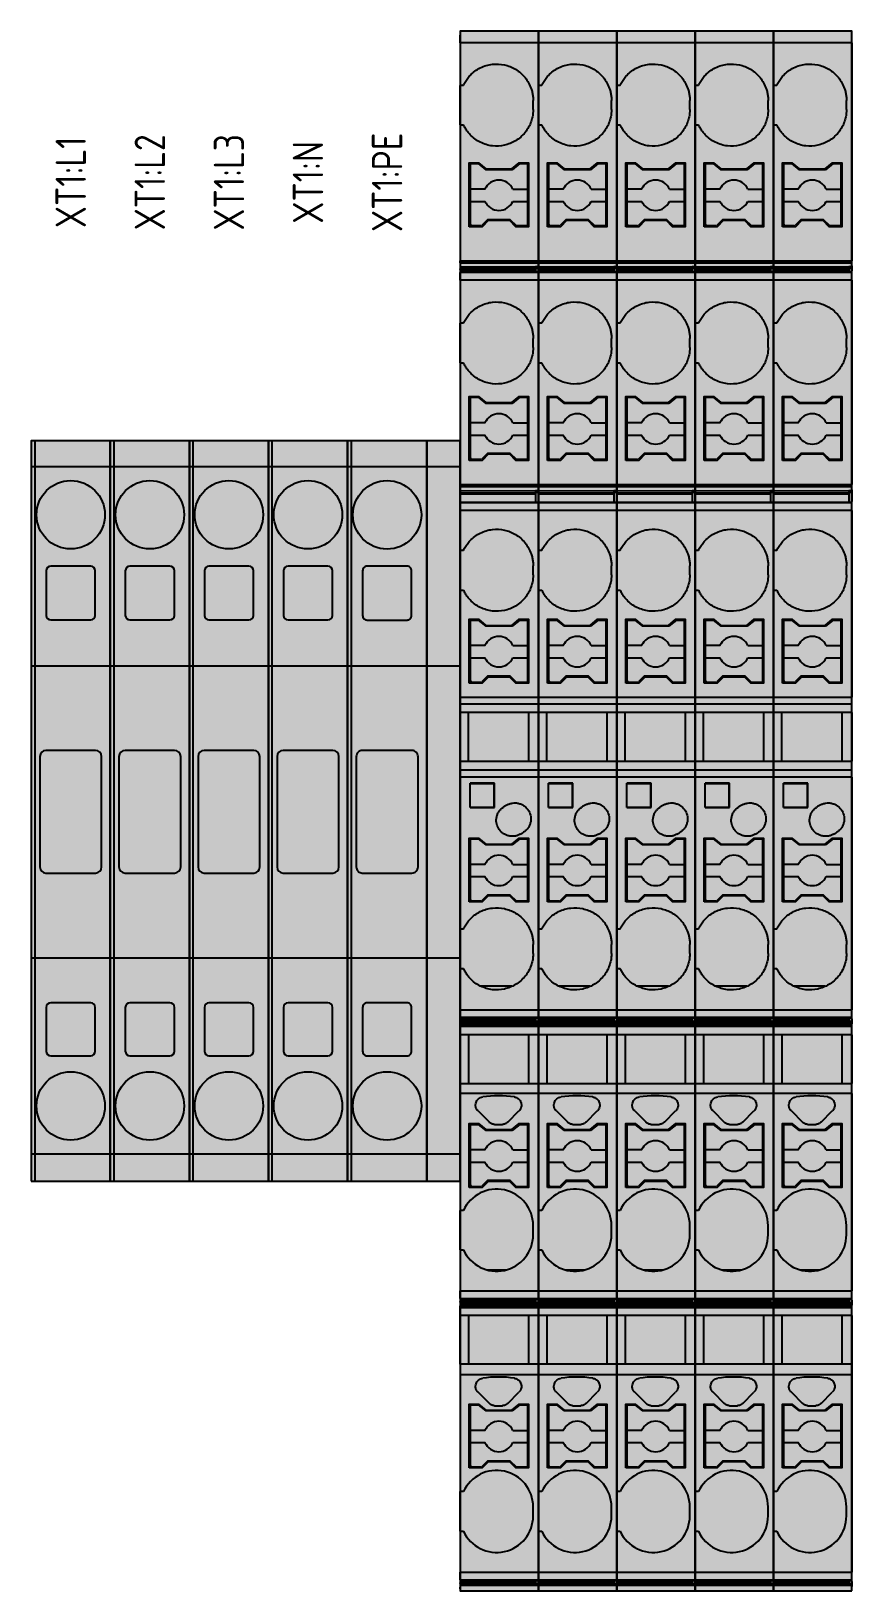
# Model space of a CAD drawing. Header units: millimetres. Extents: x 0 to 617, y -25 to 454.
# Drawn here: x 0 to 54, y 0.2 to 102.8 of the extents above; entities that cross this region are included whole.
import ezdxf
from ezdxf.enums import TextEntityAlignment as Align

# ---------------------------------------------------------------- set-up
doc = ezdxf.new("R2010")
doc.units = ezdxf.units.MM
doc.layers.add('CP_DEVICES', color=7, linetype='Continuous')
doc.layers.add('CP_TEXT', color=7, linetype='Continuous')
doc.styles.add('CP_GOST', font='GOST2304A_0.ttf')

# ---------------------------------------------------------------- blocks, each defined once
blk = doc.blocks.new('VPR-2.5-GY')
at = {"true_color": 0x82817d}
blk.add_hatch(color=8, dxfattribs=at).paths.add_polyline_path([(0, -24.35), (5.2, -24.35), (5.2, 24.35), (0, 24.35)])
at = {"true_color": 0x72706d}
for points in [[(0, 22.65), (5.2, 22.65), (5.2, 24.35), (0, 24.35)], [(0, -24.35), (5.2, -24.35), (5.2, -22.55), (0, -22.55)]]:
    blk.add_hatch(color=8, dxfattribs=at).paths.add_polyline_path(points)
at = {"true_color": 0x989692}
for points in [[(0, 9.55), (5.2, 9.55), (5.2, 22.65), (0, 22.65)], [(0, -22.55), (5.2, -22.55), (5.2, -9.65), (0, -9.65)]]:
    blk.add_hatch(color=252, dxfattribs=at).paths.add_polyline_path(points)
at = {"true_color": 0x706f6c}
h = blk.add_hatch(color=8, dxfattribs=at)
edge = h.paths.add_edge_path()
edge.add_arc((2.6, 19.483), 2.25, 0, 360)
at = {"true_color": 0x4f4e4b}
h = blk.add_hatch(color=251, dxfattribs=at)
edge = h.paths.add_edge_path()
edge.add_arc((2.6, 19.168), 1.665, 0, 360)
at = {"true_color": 0x2d2d2b}
h = blk.add_hatch(color=250, dxfattribs=at)
edge = h.paths.add_edge_path()
edge.add_arc((2.6, 18.898), 0.945, 0, 360)
at = {"true_color": 0xe46f30}
for points in [[(1.288, 12.563), (3.912, 12.563, 0.414213562), (4.212, 12.863), (4.212, 15.8, 0.414213562), (3.912, 16.1), (1.288, 16.1, 0.414213562), (0.988, 15.8), (0.988, 12.863, 0.414213562)], [(1.288, -16.1), (3.912, -16.1, 0.414213562), (4.212, -15.8), (4.212, -12.917, 0.414213562), (3.912, -12.617), (1.288, -12.617, 0.414213562), (0.988, -12.917), (0.988, -15.8, 0.414213562)]]:
    blk.add_hatch(color=32, dxfattribs=at).paths.add_polyline_path(points)
at = {"true_color": 0x723718}
for points in [[(0.988, 13.65947), (4.212, 14.57909), (4.212, 15.00353), (0.988, 14.08391)], [(0.988, -15.02027), (4.212, -14.11469), (4.212, -13.69673), (0.988, -14.60231)]]:
    blk.add_hatch(color=36, dxfattribs=at).paths.add_polyline_path(points)
at = {"true_color": 0x3f3f3d}
for points in [[(2.349, 10.441), (2.851, 10.441, 0.414213562), (3.4, 10.99), (3.4, 10.992, 0.414213562), (2.851, 11.541), (2.349, 11.541, 0.414213562), (1.8, 10.992), (1.8, 10.99, 0.414213562)], [(2.349, -11.619), (2.851, -11.619, 0.414213562), (3.4, -11.07), (3.4, -11.068, 0.414213562), (2.851, -10.519), (2.349, -10.519, 0.414213562), (1.8, -11.068), (1.8, -11.07, 0.414213562)]]:
    blk.add_hatch(color=250, dxfattribs=at).paths.add_polyline_path(points)
at = {"true_color": 0x343437}
for points in [[(1.3, 6.35), (3.9, 6.35), (3.9, 8.55), (1.3, 8.55)], [(1.3, -8.65), (3.9, -8.65), (3.9, -6.45), (1.3, -6.45)]]:
    blk.add_hatch(color=250, dxfattribs=at).paths.add_polyline_path(points)
at = {"true_color": 0xa4a29d}
blk.add_hatch(color=253, dxfattribs=at).paths.add_polyline_path([(0.972, -4.082), (4.228, -4.082, 0.414213562), (4.628, -3.682), (4.628, 3.582, 0.414213562), (4.228, 3.982), (0.972, 3.982, 0.414213562), (0.572, 3.582), (0.572, -3.682, 0.414213562)])
at = {"true_color": 0x706f6c}
h = blk.add_hatch(color=8, dxfattribs=at)
edge = h.paths.add_edge_path()
edge.add_arc((2.6, -19.397), 2.25, 0, 360)
at = {"true_color": 0x4f4e4b}
h = blk.add_hatch(color=251, dxfattribs=at)
edge = h.paths.add_edge_path()
edge.add_arc((2.6, -19.082), 1.665, 0, 360)
at = {"true_color": 0x2d2d2b}
h = blk.add_hatch(color=250, dxfattribs=at)
edge = h.paths.add_edge_path()
edge.add_arc((2.6, -18.812), 0.945, 0, 360)
at = {"color": 253, "true_color": 0xaaa8a3}
blk.add_line((0.25, -24.35), (0.25, 24.35), dxfattribs=at)
at = {"color": 251, "true_color": 0x5b5a57}
for p, q in [((0, 22.65), (5.2, 22.65)), ((0, 9.55), (5.2, 9.55)), ((0, -9.65), (5.2, -9.65)), ((0, -22.55), (5.2, -22.55))]:
    blk.add_line(p, q, dxfattribs=at)
blk.add_lwpolyline([(0, -24.35), (5.2, -24.35), (5.2, 24.35), (0, 24.35)], close=True)
at = {"color": 34, "true_color": 0x8d441d}
for points in [[(1.288, 12.563), (3.912, 12.563, 0.414213562), (4.212, 12.863), (4.212, 15.8, 0.414213562), (3.912, 16.1), (1.288, 16.1, 0.414213562), (0.988, 15.8), (0.988, 12.863, 0.414213562)], [(1.288, -16.1), (3.912, -16.1, 0.414213562), (4.212, -15.8), (4.212, -12.917, 0.414213562), (3.912, -12.617), (1.288, -12.617, 0.414213562), (0.988, -12.917), (0.988, -15.8, 0.414213562)]]:
    blk.add_lwpolyline(points, format="xyb", close=True, dxfattribs=at)
at = {"color": 251, "true_color": 0x5b5a57}
blk.add_lwpolyline([(0.972, -4.082), (4.228, -4.082, 0.414213562), (4.628, -3.682), (4.628, 3.582, 0.414213562), (4.228, 3.982), (0.972, 3.982, 0.414213562), (0.572, 3.582), (0.572, -3.682, 0.414213562)], format="xyb", close=True, dxfattribs=at)
at = {"color": 251, "true_color": 0x535250}
for centre in [(2.6, 19.483), (2.6, -19.397)]:
    blk.add_circle(centre, 2.25, dxfattribs=at)
blk = doc.blocks.new('VPR-2.5-BU')
at = {"true_color": 0x22609a}
blk.add_hatch(color=144, dxfattribs=at).paths.add_polyline_path([(0, -24.35), (5.2, -24.35), (5.2, 24.35), (0, 24.35)])
at = {"true_color": 0x1e5487}
for points in [[(0, 22.65), (5.2, 22.65), (5.2, 24.35), (0, 24.35)], [(0, -24.35), (5.2, -24.35), (5.2, -22.55), (0, -22.55)]]:
    blk.add_hatch(color=146, dxfattribs=at).paths.add_polyline_path(points)
at = {"true_color": 0x2870b4}
for points in [[(0, 9.55), (5.2, 9.55), (5.2, 22.65), (0, 22.65)], [(0, -22.55), (5.2, -22.55), (5.2, -9.65), (0, -9.65)]]:
    blk.add_hatch(color=155, dxfattribs=at).paths.add_polyline_path(points)
at = {"true_color": 0x1d5285}
h = blk.add_hatch(color=146, dxfattribs=at)
edge = h.paths.add_edge_path()
edge.add_arc((2.6, 19.483), 2.25, 0, 360)
at = {"true_color": 0x143a5d}
h = blk.add_hatch(color=159, dxfattribs=at)
edge = h.paths.add_edge_path()
edge.add_arc((2.6, 19.168), 1.665, 0, 360)
at = {"true_color": 0x0c2136}
h = blk.add_hatch(color=158, dxfattribs=at)
edge = h.paths.add_edge_path()
edge.add_arc((2.6, 18.898), 0.945, 0, 360)
at = {"true_color": 0xe46f30}
for points in [[(1.288, 12.563), (3.912, 12.563, 0.414213562), (4.212, 12.863), (4.212, 15.8, 0.414213562), (3.912, 16.1), (1.288, 16.1, 0.414213562), (0.988, 15.8), (0.988, 12.863, 0.414213562)], [(1.288, -16.1), (3.912, -16.1, 0.414213562), (4.212, -15.8), (4.212, -12.917, 0.414213562), (3.912, -12.617), (1.288, -12.617, 0.414213562), (0.988, -12.917), (0.988, -15.8, 0.414213562)]]:
    blk.add_hatch(color=32, dxfattribs=at).paths.add_polyline_path(points)
at = {"true_color": 0x723718}
for points in [[(0.988, 13.65947), (4.212, 14.57909), (4.212, 15.00353), (0.988, 14.08391)], [(0.988, -15.02027), (4.212, -14.11469), (4.212, -13.69673), (0.988, -14.60231)]]:
    blk.add_hatch(color=36, dxfattribs=at).paths.add_polyline_path(points)
at = {"true_color": 0x102f4b}
for points in [[(2.349, 10.441), (2.851, 10.441, 0.414213562), (3.4, 10.99), (3.4, 10.992, 0.414213562), (2.851, 11.541), (2.349, 11.541, 0.414213562), (1.8, 10.992), (1.8, 10.99, 0.414213562)], [(2.349, -11.619), (2.851, -11.619, 0.414213562), (3.4, -11.07), (3.4, -11.068, 0.414213562), (2.851, -10.519), (2.349, -10.519, 0.414213562), (1.8, -11.068), (1.8, -11.07, 0.414213562)]]:
    blk.add_hatch(color=158, dxfattribs=at).paths.add_polyline_path(points)
at = {"true_color": 0x343437}
for points in [[(1.3, 6.35), (3.9, 6.35), (3.9, 8.55), (1.3, 8.55)], [(1.3, -8.65), (3.9, -8.65), (3.9, -6.45), (1.3, -6.45)]]:
    blk.add_hatch(color=250, dxfattribs=at).paths.add_polyline_path(points)
at = {"true_color": 0x2b78c2}
blk.add_hatch(color=152, dxfattribs=at).paths.add_polyline_path([(0.972, -4.082), (4.228, -4.082, 0.414213562), (4.628, -3.682), (4.628, 3.582, 0.414213562), (4.228, 3.982), (0.972, 3.982, 0.414213562), (0.572, 3.582), (0.572, -3.682, 0.414213562)])
at = {"true_color": 0x1d5285}
h = blk.add_hatch(color=146, dxfattribs=at)
edge = h.paths.add_edge_path()
edge.add_arc((2.6, -19.397), 2.25, 0, 360)
at = {"true_color": 0x143a5d}
h = blk.add_hatch(color=159, dxfattribs=at)
edge = h.paths.add_edge_path()
edge.add_arc((2.6, -19.082), 1.665, 0, 360)
at = {"true_color": 0x0c2136}
h = blk.add_hatch(color=158, dxfattribs=at)
edge = h.paths.add_edge_path()
edge.add_arc((2.6, -18.812), 0.945, 0, 360)
at = {"color": 152, "true_color": 0x2c7dc9}
blk.add_line((0.25, -24.35), (0.25, 24.35), dxfattribs=at)
at = {"color": 156, "true_color": 0x18436c}
for p, q in [((0, 22.65), (5.2, 22.65)), ((0, 9.55), (5.2, 9.55)), ((0, -9.65), (5.2, -9.65)), ((0, -22.55), (5.2, -22.55))]:
    blk.add_line(p, q, dxfattribs=at)
blk.add_lwpolyline([(0, -24.35), (5.2, -24.35), (5.2, 24.35), (0, 24.35)], close=True)
at = {"color": 34, "true_color": 0x8d441d}
for points in [[(1.288, 12.563), (3.912, 12.563, 0.414213562), (4.212, 12.863), (4.212, 15.8, 0.414213562), (3.912, 16.1), (1.288, 16.1, 0.414213562), (0.988, 15.8), (0.988, 12.863, 0.414213562)], [(1.288, -16.1), (3.912, -16.1, 0.414213562), (4.212, -15.8), (4.212, -12.917, 0.414213562), (3.912, -12.617), (1.288, -12.617, 0.414213562), (0.988, -12.917), (0.988, -15.8, 0.414213562)]]:
    blk.add_lwpolyline(points, format="xyb", close=True, dxfattribs=at)
at = {"color": 156, "true_color": 0x18436c}
blk.add_lwpolyline([(0.972, -4.082), (4.228, -4.082, 0.414213562), (4.628, -3.682), (4.628, 3.582, 0.414213562), (4.228, 3.982), (0.972, 3.982, 0.414213562), (0.572, 3.582), (0.572, -3.682, 0.414213562)], format="xyb", close=True, dxfattribs=at)
at = {"color": 159, "true_color": 0x163d63}
for centre in [(2.6, 19.483), (2.6, -19.397)]:
    blk.add_circle(centre, 2.25, dxfattribs=at)
blk = doc.blocks.new('VPR-2.5-PE-YG')
at = {"true_color": 0x438b60}
blk.add_hatch(color=117, dxfattribs=at).paths.add_polyline_path([(0, -24.35), (5.2, -24.35), (5.2, 24.35), (0, 24.35)])
at = {"true_color": 0x3a7954}
for points in [[(0, 22.65), (5.2, 22.65), (5.2, 24.35), (0, 24.35)], [(0, -24.35), (5.2, -24.35), (5.2, -22.55), (0, -22.55)]]:
    blk.add_hatch(color=107, dxfattribs=at).paths.add_polyline_path(points)
at = {"true_color": 0xc4c45c}
for points in [[(0, 23.4), (5.2, 23.99), (5.2, 24.16), (0, 23.57)], [(0, 22.05), (5.2, 22.09), (5.2, 22.25), (0, 22.22)], [(0, 20.89), (5.2, 19.76), (5.2, 20.16), (0, 21.28)], [(0, 19.23), (5.2, 18.38), (5.2, 18.57), (0, 19.42)], [(0, 18.5), (5.2, 18.75), (5.2, 18.9), (0, 18.66)], [(0, 17.45), (5.2, 16.87), (5.2, 17.05), (0, 17.62)], [(0, 16.59), (5.2, 16.84), (5.2, 17.07), (0, 16.83)], [(0, 15.27), (5.2, 14.09), (5.2, 14.31), (0, 15.49)], [(0, 13.49), (5.2, 13.31), (5.2, 13.68), (0, 13.86)], [(0, 11.82), (5.2, 11.75), (5.2, 12.07), (0, 12.14)], [(0, 10.01), (5.2, 9.45), (5.2, 9.99), (0, 10.55)], [(0, 8.47), (5.2, 8.65), (5.2, 8.93), (0, 8.75)], [(0, 6.63), (5.2, 7.25), (5.2, 7.74), (0, 7.12)], [(0, 5.24), (5.2, 6.18), (5.2, 6.48), (0, 5.54)], [(0, 2.91), (5.2, 2.94), (5.2, 3.48), (0, 3.45)], [(0, 1.59), (5.2, 1.08), (5.2, 1.37), (0, 1.88)], [(0, -0.34), (5.2, -0.2), (5.2, 0.2), (0, 0.07)], [(0, -1.8), (5.2, -1.59), (5.2, -1.1), (0, -1.31)], [(0, -2.85), (5.2, -3.85), (5.2, -3.68), (0, -2.68)], [(0, -4.57), (5.2, -4.36), (5.2, -3.94), (0, -4.15)], [(0, -6.11), (5.2, -5.86), (5.2, -5.5), (0, -5.75)], [(0, -7.92), (5.2, -6.9), (5.2, -6.53), (0, -7.55)], [(0, -9.47), (5.2, -9.25), (5.2, -8.84), (0, -9.06)], [(0, -10.46), (5.2, -9.75), (5.2, -9.6), (0, -10.31)], [(0, -12.21), (5.2, -11.78), (5.2, -11.52), (0, -11.95)], [(0, -13.78), (5.2, -12.95), (5.2, -12.55), (0, -13.38)], [(0, -15.6), (5.2, -14.84), (5.2, -14.3), (0, -15.05)], [(0, -16.62), (5.2, -16.61), (5.2, -16.42), (0, -16.43)], [(0, -18.1), (5.2, -16.98), (5.2, -16.56), (0, -17.68)], [(0, -20.11), (5.2, -21.08), (5.2, -20.68), (0, -19.71)], [(0, -20.95), (5.2, -20.8), (5.2, -20.51), (0, -20.67)], [(0, -22.71), (5.2, -23.59), (5.2, -23.42), (0, -22.54)], [(0, -24.01), (5.2, -24.35), (5.2, -23.91), (0, -23.57)]]:
    blk.add_hatch(color=53, dxfattribs=at).paths.add_polyline_path(points)
at = {"true_color": 0x4ea270}
for points in [[(0, 9.55), (5.2, 9.55), (5.2, 22.65), (0, 22.65)], [(0, -22.55), (5.2, -22.55), (5.2, -9.65), (0, -9.65)]]:
    blk.add_hatch(color=115, dxfattribs=at).paths.add_polyline_path(points)
at = {"true_color": 0x397752}
h = blk.add_hatch(color=107, dxfattribs=at)
edge = h.paths.add_edge_path()
edge.add_arc((2.6, 19.48), 2.25, 0, 360)
at = {"true_color": 0x28543a}
h = blk.add_hatch(color=119, dxfattribs=at)
edge = h.paths.add_edge_path()
edge.add_arc((2.6, 19.17), 1.67, 0, 360)
at = {"true_color": 0x173021}
h = blk.add_hatch(color=99, dxfattribs=at)
edge = h.paths.add_edge_path()
edge.add_arc((2.6, 18.9), 0.945, 0, 360)
at = {"true_color": 0xe46f30}
for points in [[(1.29, 12.56), (3.91, 12.56, 0.414214), (4.21, 12.86), (4.21, 15.8, 0.414214), (3.91, 16.1), (1.29, 16.1, 0.414214), (0.99, 15.8), (0.99, 12.86, 0.414214)], [(1.29, -16.1), (3.91, -16.1, 0.414214), (4.21, -15.8), (4.21, -12.92, 0.414214), (3.91, -12.62), (1.29, -12.62, 0.414214), (0.99, -12.92), (0.99, -15.8, 0.414214)]]:
    blk.add_hatch(color=32, dxfattribs=at).paths.add_polyline_path(points)
at = {"true_color": 0x723718}
for points in [[(0.99, 13.66), (4.21, 14.58), (4.21, 15), (0.99, 14.08)], [(0.99, -15.02), (4.21, -14.11), (4.21, -13.7), (0.99, -14.6)]]:
    blk.add_hatch(color=36, dxfattribs=at).paths.add_polyline_path(points)
at = {"true_color": 0x20442f}
for points in [[(2.35, 10.44), (2.85, 10.44, 0.414214), (3.4, 10.99), (3.4, 10.99, 0.414214), (2.85, 11.54), (2.35, 11.54, 0.414214), (1.8, 10.99), (1.8, 10.99, 0.414214)], [(2.35, -11.62), (2.85, -11.62, 0.414214), (3.4, -11.07), (3.4, -11.07, 0.414214), (2.85, -10.52), (2.35, -10.52, 0.414214), (1.8, -11.07), (1.8, -11.07, 0.414214)]]:
    blk.add_hatch(color=109, dxfattribs=at).paths.add_polyline_path(points)
at = {"true_color": 0x343437}
for points in [[(1.3, 6.35), (3.9, 6.35), (3.9, 8.55), (1.3, 8.55)], [(1.3, -8.65), (3.9, -8.65), (3.9, -6.45), (1.3, -6.45)]]:
    blk.add_hatch(color=250, dxfattribs=at).paths.add_polyline_path(points)
at = {"true_color": 0x4a996a}
blk.add_hatch(color=115, dxfattribs=at).paths.add_polyline_path([(0.97, -4.08), (4.23, -4.08, 0.414214), (4.63, -3.68), (4.63, 3.58, 0.414214), (4.23, 3.98), (0.97, 3.98, 0.414214), (0.57, 3.58), (0.57, -3.68, 0.414214)])
at = {"true_color": 0x397752}
h = blk.add_hatch(color=107, dxfattribs=at)
edge = h.paths.add_edge_path()
edge.add_arc((2.6, -19.4), 2.25, 0, 360)
at = {"true_color": 0x28543a}
h = blk.add_hatch(color=119, dxfattribs=at)
edge = h.paths.add_edge_path()
edge.add_arc((2.6, -19.08), 1.67, 0, 360)
at = {"true_color": 0x173021}
h = blk.add_hatch(color=99, dxfattribs=at)
edge = h.paths.add_edge_path()
edge.add_arc((2.6, -18.81), 0.945, 0, 360)
at = {"color": 103, "true_color": 0x57b57d}
blk.add_line((0.25, -24.35), (0.25, 24.35), dxfattribs=at)
at = {"color": 129, "true_color": 0x2e6143}
for p, q in [((0, 22.65), (5.2, 22.65)), ((0, 9.55), (5.2, 9.55)), ((0, -9.65), (5.2, -9.65)), ((0, -22.55), (5.2, -22.55))]:
    blk.add_line(p, q, dxfattribs=at)
blk.add_lwpolyline([(0, -24.35), (5.2, -24.35), (5.2, 24.35), (0, 24.35)], close=True)
at = {"color": 34, "true_color": 0x8d441d}
for points in [[(1.29, 12.56), (3.91, 12.56, 0.414214), (4.21, 12.86), (4.21, 15.8, 0.414214), (3.91, 16.1), (1.29, 16.1, 0.414214), (0.99, 15.8), (0.99, 12.86, 0.414214)], [(1.29, -16.1), (3.91, -16.1, 0.414214), (4.21, -15.8), (4.21, -12.92, 0.414214), (3.91, -12.62), (1.29, -12.62, 0.414214), (0.99, -12.92), (0.99, -15.8, 0.414214)]]:
    blk.add_lwpolyline(points, format="xyb", close=True, dxfattribs=at)
at = {"color": 129, "true_color": 0x2e6143}
blk.add_lwpolyline([(0.97, -4.08), (4.23, -4.08, 0.414214), (4.63, -3.68), (4.63, 3.58, 0.414214), (4.23, 3.98), (0.97, 3.98, 0.414214), (0.57, 3.58), (0.57, -3.68, 0.414214)], format="xyb", close=True, dxfattribs=at)
at = {"color": 119, "true_color": 0x2a593d}
for centre in [(2.6, 19.48), (2.6, -19.4)]:
    blk.add_circle(centre, 2.25, dxfattribs=at)
blk = doc.blocks.new('D-VPR-2.5')
at = {"true_color": 0xaba7a1}
blk.add_hatch(color=253, dxfattribs=at).paths.add_polyline_path([(0, -24.35), (2.2, -24.35), (2.2, 24.35), (0, 24.35)])
at = {"true_color": 0xb5b1aa}
for points in [[(0, 9.55), (2.2, 9.55), (2.2, 22.65), (0, 22.65)], [(0, -22.55), (2.2, -22.55), (2.2, -9.65), (0, -9.65)]]:
    blk.add_hatch(color=253, dxfattribs=at).paths.add_polyline_path(points)
at = {"color": 8, "true_color": 0x777470}
for p, q in [((0, 22.65), (2.2, 22.65)), ((0, 9.55), (2.2, 9.55)), ((0, -9.65), (2.2, -9.65)), ((0, -22.55), (2.2, -22.55))]:
    blk.add_line(p, q, dxfattribs=at)
blk.add_lwpolyline([(0, -24.35), (2.2, -24.35), (2.2, 24.35), (0, 24.35)], close=True)
blk = doc.blocks.new('VPR-2.5-3L-GY')
at = {"true_color": 0xc7c8ca}
h = blk.add_hatch(color=9, dxfattribs=at)
h.dxf.hatch_style = 1
h.paths.add_polyline_path([(5.15, 51.29), (0, 51.29), (0, -51.29), (5.15, -51.29)])
at = {"true_color": 0xcd6928}
h = blk.add_hatch(color=32, dxfattribs=at)
h.dxf.hatch_style = 1
h.paths.add_polyline_path([(4.5, 42.63), (3.88, 42.63), (3.4, 42.23), (1.7, 42.23), (1.21, 42.63), (0.6, 42.63), (0.6, 38.43), (1.44, 38.43), (1.84, 38.83), (3.26, 38.83), (3.66, 38.43), (4.5, 38.43)])
h = blk.add_hatch(color=32, dxfattribs=at)
h.dxf.hatch_style = 1
h.paths.add_polyline_path([(4.5, 27.26), (3.88, 27.26), (3.4, 26.86), (1.7, 26.86), (1.21, 27.26), (0.6, 27.26), (0.6, 23.06), (1.44, 23.06), (1.84, 23.46), (3.26, 23.46), (3.66, 23.06), (4.5, 23.06)])
h = blk.add_hatch(color=32, dxfattribs=at)
h.dxf.hatch_style = 1
h.paths.add_polyline_path([(4.5, 12.61), (3.88, 12.61), (3.4, 12.21), (1.7, 12.21), (1.21, 12.61), (0.6, 12.61), (0.6, 8.41), (1.44, 8.41), (1.84, 8.81), (3.26, 8.81), (3.66, 8.41), (4.5, 8.41)])
h = blk.add_hatch(color=32, dxfattribs=at)
h.dxf.hatch_style = 1
h.paths.add_polyline_path([(4.5, -1.78), (3.88, -1.78), (3.4, -2.18), (1.7, -2.18), (1.21, -1.78), (0.6, -1.78), (0.6, -5.98), (1.44, -5.98), (1.84, -5.58), (3.26, -5.58), (3.66, -5.98), (4.5, -5.98)])
h = blk.add_hatch(color=32, dxfattribs=at)
h.dxf.hatch_style = 1
h.paths.add_polyline_path([(4.5, -20.56), (3.88, -20.56), (3.4, -20.96), (1.7, -20.96), (1.21, -20.56), (0.6, -20.56), (0.6, -24.76), (1.44, -24.76), (1.84, -24.36), (3.26, -24.36), (3.66, -24.76), (4.5, -24.76)])
h = blk.add_hatch(color=32, dxfattribs=at)
h.dxf.hatch_style = 1
h.paths.add_polyline_path([(4.5, -39.01), (3.88, -39.01), (3.4, -39.41), (1.7, -39.41), (1.21, -39.01), (0.6, -39.01), (0.6, -43.21), (1.44, -43.21), (1.84, -42.81), (3.26, -42.81), (3.66, -43.21), (4.5, -43.21)])
at = {"color": 7, "linetype": 'Continuous', "lineweight": 25}
for p, q in [((5.15, 51.29), (0, 51.29)), ((0, 51.23), (0, 51.13)), ((5.15, 50.53), (0, 50.53)), ((0, 50.53), (0, 47.73)), ((5.15, 51.13), (5.15, 51.23)), ((5.15, 50.53), (5.15, 36.18)), ((0.22, 47.73), (0, 47.73)), ((0, 45.13), (0, 47.73)), ((4.8, 46.13), (4.8, 46.73)), ((0, 45.13), (0.22, 45.13)), ((0, 45.13), (0, 36.18)), ((0.68, 40.9), (0.68, 42.58)), ((0.68, 42.58), (1.18, 42.58)), ((1.18, 42.58), (1.68, 42.18)), ((3.43, 42.18), (1.68, 42.18)), ((3.93, 42.58), (3.43, 42.18)), ((3.93, 42.58), (4.43, 42.58)), ((4.43, 42.58), (4.43, 40.9)), ((1.64, 40.9), (0.68, 40.9)), ((0.68, 40.1), (0.68, 40.9)), ((0.68, 38.58), (0.68, 40.1)), ((0.68, 40.1), (1.64, 40.1)), ((3.47, 40.9), (4.43, 40.9)), ((3.47, 40.1), (4.43, 40.1)), ((4.43, 40.9), (4.43, 40.1)), ((4.43, 40.1), (4.43, 38.48)), ((1.36, 38.48), (0.78, 38.48)), ((1.8, 38.88), (1.43, 38.51)), ((3.3, 38.88), (1.8, 38.88)), ((3.7, 38.48), (3.3, 38.88)), ((4.43, 38.48), (3.7, 38.48)), ((0, 36.18), (5.15, 36.18)), ((0, 36.06), (5.15, 36.06)), ((0, 36.06), (0, 35.8)), ((5.15, 35.86), (5.15, 36.06)), ((0, 35.8), (4.95, 35.79)), ((0, 35.66), (4.95, 35.66)), ((0, 35.66), (0, 35.65)), ((0, 35.65), (4.95, 35.65)), ((4.95, 35.56), (0, 35.56)), ((5.15, 35.46), (0, 35.46)), ((5.15, 35.42), (0, 35.42)), ((5.15, 34.92), (0, 34.92)), ((0, 34.92), (0, 32.08)), ((5.15, 35.79), (4.95, 35.79)), ((5.15, 35.69), (4.95, 35.69)), ((4.95, 35.69), (4.95, 35.46)), ((5.15, 35.86), (5.15, 35.79)), ((5.15, 35.79), (5.15, 35.69)), ((5.15, 35.69), (5.15, 35.52)), ((5.15, 34.92), (5.15, 21.48)), ((0.22, 32.08), (0, 32.08)), ((0, 29.48), (0, 32.08)), ((4.8, 30.48), (4.8, 31.08)), ((0, 29.48), (0.22, 29.48)), ((0, 29.48), (0, 21.48)), ((0.68, 25.53), (0.68, 27.21)), ((0.68, 27.21), (1.18, 27.21)), ((1.18, 27.21), (1.68, 26.81)), ((3.43, 26.81), (1.68, 26.81)), ((3.93, 27.21), (3.43, 26.81)), ((3.93, 27.21), (4.43, 27.21)), ((4.43, 27.21), (4.43, 25.53)), ((1.64, 25.53), (0.68, 25.53)), ((0.68, 24.73), (0.68, 25.53)), ((0.68, 23.21), (0.68, 24.73)), ((0.68, 24.73), (1.64, 24.73)), ((3.47, 25.53), (4.43, 25.53)), ((3.47, 24.73), (4.43, 24.73)), ((4.43, 25.53), (4.43, 24.73)), ((4.43, 24.73), (4.43, 23.11)), ((1.36, 23.11), (0.78, 23.11)), ((1.8, 23.51), (1.43, 23.14)), ((3.3, 23.51), (1.8, 23.51)), ((3.7, 23.11), (3.3, 23.51)), ((4.43, 23.11), (3.7, 23.11)), ((0, 21.48), (5.15, 21.48)), ((0, 21.35), (5.15, 21.35)), ((0, 21.35), (0, 21.07)), ((0, 21.07), (4.95, 21.06)), ((0, 20.93), (4.95, 20.93)), ((0, 20.93), (4.95, 20.93)), ((0, 20.93), (0, 20.93)), ((4.95, 20.85), (0, 20.85)), ((0, 20.85), (0, 20.42)), ((5.15, 21.06), (4.95, 21.06)), ((5.15, 20.96), (4.95, 20.96)), ((4.95, 20.96), (4.95, 20.3)), ((5.15, 21.13), (5.15, 21.35)), ((5.15, 21.13), (5.15, 21.06)), ((5.15, 20.96), (5.15, 20.36)), ((5.15, 20.3), (0, 20.3)), ((5.15, 20.3), (0, 20.3)), ((5.15, 20.26), (0, 20.26)), ((5.15, 19.77), (0, 19.77)), ((0, 19.77), (0, 17.13)), ((5.15, 19.77), (5.15, 7.48)), ((0.22, 17.13), (0, 17.13)), ((0, 14.53), (0, 17.13)), ((4.8, 15.53), (4.8, 16.13)), ((0, 14.53), (0, 7.48)), ((0, 14.53), (0.22, 14.53)), ((0.68, 10.88), (0.68, 12.56)), ((0.68, 12.56), (1.18, 12.56)), ((1.18, 12.56), (1.68, 12.16)), ((3.93, 12.56), (3.43, 12.16)), ((3.93, 12.56), (4.43, 12.56)), ((4.43, 12.56), (4.43, 10.88)), ((3.43, 12.16), (1.68, 12.16)), ((1.64, 10.88), (0.68, 10.88)), ((0.68, 10.08), (0.68, 10.88)), ((3.47, 10.88), (4.43, 10.88)), ((4.43, 10.88), (4.43, 10.08)), ((0.68, 8.56), (0.68, 10.08)), ((0.68, 10.08), (1.64, 10.08)), ((3.47, 10.08), (4.43, 10.08)), ((4.43, 10.08), (4.43, 8.46)), ((1.36, 8.46), (0.78, 8.46)), ((1.8, 8.86), (1.43, 8.49)), ((3.3, 8.86), (1.8, 8.86)), ((3.7, 8.46), (3.3, 8.86)), ((4.43, 8.46), (3.7, 8.46)), ((0, 7.48), (5.15, 7.48)), ((5.15, 7.02), (0, 7.02)), ((0, 6.48), (0, 7.02)), ((5.15, 6.48), (0, 6.48)), ((0, 3.28), (0, 6.48)), ((0.55, 3.28), (0.55, 6.48)), ((4.5, 6.48), (4.5, 3.28)), ((5.15, 6.48), (5.15, 7.02)), ((5.15, 6.48), (5.15, 3.28)), ((0, 3.28), (5.15, 3.28)), ((0, 2.69), (0, 3.28)), ((5.15, 2.69), (5.15, 3.28)), ((5.15, 2.69), (0, 2.69)), ((5.15, 2.23), (0, 2.23)), ((0, 2.23), (0, -7.77)), ((5.15, 2.23), (5.15, -13.07)), ((2.25, 1.84), (0.65, 1.84)), ((0.65, 0.23), (0.65, 1.84)), ((0.67, 1.81), (0.65, 1.84)), ((0.67, 1.81), (2.23, 1.81)), ((0.67, 0.26), (0.67, 1.81)), ((2.23, 1.81), (2.25, 1.84)), ((2.23, 0.26), (2.23, 1.81)), ((2.25, 0.23), (2.25, 1.84)), ((0.65, 0.23), (0.67, 0.26)), ((0.65, 0.23), (2.25, 0.23)), ((0.67, 0.26), (2.23, 0.26)), ((2.25, 0.23), (2.23, 0.26)), ((3.08, 0.39), (2.9, 0.29)), ((0.68, -3.51), (0.68, -1.83)), ((0.68, -1.83), (1.18, -1.83)), ((1.18, -1.83), (1.68, -2.23)), ((3.93, -1.83), (3.43, -2.23)), ((3.93, -1.83), (4.43, -1.83)), ((3.95, -1.53), (4.13, -1.43)), ((4.43, -1.83), (4.43, -3.51)), ((3.43, -2.23), (1.68, -2.23)), ((1.64, -3.51), (0.68, -3.51)), ((0.68, -4.31), (0.68, -3.51)), ((3.47, -3.51), (4.43, -3.51)), ((4.43, -3.51), (4.43, -4.31)), ((0.68, -5.83), (0.68, -4.31)), ((0.68, -4.31), (1.64, -4.31)), ((3.47, -4.31), (4.43, -4.31)), ((4.43, -4.31), (4.43, -5.93)), ((1.36, -5.93), (0.78, -5.93)), ((1.8, -5.53), (1.43, -5.9)), ((3.3, -5.53), (1.8, -5.53)), ((3.7, -5.93), (3.3, -5.53)), ((4.43, -5.93), (3.7, -5.93)), ((0.22, -7.77), (0, -7.77)), ((0, -10.37), (0, -7.77)), ((4.8, -9.37), (4.8, -8.77)), ((0, -10.37), (0.22, -10.37)), ((0, -10.37), (0, -13.07)), ((1.32, -11.51), (3.41, -11.51)), ((0, -13.07), (5.15, -13.07)), ((0, -13.56), (5.15, -13.56)), ((0, -13.59), (5.15, -13.59)), ((0, -13.61), (5.15, -13.61)), ((0, -13.71), (4.95, -13.71)), ((4.95, -13.8), (0, -13.8)), ((4.95, -13.8), (0, -13.8)), ((0, -13.8), (0, -13.8)), ((4.95, -13.94), (0, -13.94)), ((0, -13.94), (0, -14.05)), ((5.15, -14.05), (0, -14.05)), ((5.15, -14.17), (0, -14.17)), ((0, -14.72), (0, -14.17)), ((4.95, -13.61), (4.95, -13.84)), ((5.15, -13.84), (4.95, -13.84)), ((5.15, -13.94), (4.95, -13.94)), ((5.15, -13.67), (5.15, -13.84)), ((5.15, -13.94), (5.15, -14)), ((5.15, -14.05), (5.15, -14)), ((5.15, -14.72), (5.15, -14.17)), ((5.15, -14.72), (0, -14.72)), ((0, -17.92), (0, -14.72)), ((0.55, -14.72), (0.55, -17.92)), ((4.5, -14.72), (4.5, -17.92)), ((5.15, -14.72), (5.15, -17.92)), ((0, -17.92), (5.15, -17.92)), ((0, -18.59), (0, -17.92)), ((5.15, -18.59), (5.15, -17.92)), ((5.15, -18.59), (0, -18.59)), ((0, -18.59), (0, -26.27)), ((5.15, -18.59), (5.15, -31.57)), ((1.18, -19.73), (1.92, -20.47)), ((3.13, -20.47), (3.87, -19.73)), ((0.68, -22.29), (0.68, -20.61)), ((0.68, -20.61), (1.18, -20.61)), ((1.18, -20.61), (1.68, -21.01)), ((3.43, -21.01), (1.68, -21.01)), ((2.27, -20.62), (2.78, -20.62)), ((3.93, -20.61), (3.43, -21.01)), ((3.93, -20.61), (4.43, -20.61)), ((4.43, -20.61), (4.43, -22.29)), ((1.64, -22.29), (0.68, -22.29)), ((0.68, -23.09), (0.68, -22.29)), ((3.47, -22.29), (4.43, -22.29)), ((4.43, -22.29), (4.43, -23.09)), ((0.68, -24.61), (0.68, -23.09)), ((0.68, -23.09), (1.64, -23.09)), ((3.47, -23.09), (4.43, -23.09)), ((4.43, -23.09), (4.43, -24.71)), ((1.8, -24.31), (1.43, -24.68)), ((3.3, -24.31), (1.8, -24.31)), ((3.7, -24.71), (3.3, -24.31)), ((1.36, -24.71), (0.78, -24.71)), ((4.43, -24.71), (3.7, -24.71)), ((0.22, -26.27), (0, -26.27)), ((0, -28.87), (0, -26.27)), ((4.8, -27.87), (4.8, -27.27)), ((0, -28.87), (0.22, -28.87)), ((0, -28.87), (0, -31.57)), ((1.79, -30.19), (3.01, -30.19)), ((0, -31.57), (5.15, -31.57)), ((0, -32.06), (5.15, -32.06)), ((0, -32.11), (5.15, -32.11)), ((0, -32.21), (4.95, -32.21)), ((4.95, -32.3), (0, -32.3)), ((4.95, -32.3), (0, -32.3)), ((0, -32.3), (0, -32.3)), ((4.95, -32.44), (0, -32.44)), ((0, -32.44), (0, -32.55)), ((5.15, -32.55), (0, -32.55)), ((5.15, -32.67), (0, -32.67)), ((0, -33.19), (0, -32.67)), ((4.95, -32.11), (4.95, -32.34)), ((5.15, -32.34), (4.95, -32.34)), ((4.95, -32.34), (4.95, -32.44)), ((5.15, -32.44), (4.95, -32.44)), ((5.15, -32.17), (5.15, -32.34)), ((5.15, -32.34), (5.15, -32.44)), ((5.15, -32.44), (5.15, -32.5)), ((5.15, -32.55), (5.15, -32.5)), ((5.15, -33.19), (5.15, -32.67)), ((5.15, -33.19), (0, -33.19)), ((0, -36.39), (0, -33.19)), ((0.55, -33.19), (0.55, -36.39)), ((4.5, -33.19), (4.5, -36.39)), ((5.15, -33.19), (5.15, -36.39)), ((5.15, -36.39), (0, -36.39)), ((0, -36.39), (0, -37.09)), ((5.15, -36.39), (5.15, -37.09)), ((5.15, -37.09), (0, -37.09)), ((0, -37.09), (0, -44.77)), ((5.15, -37.09), (5.15, -50.07)), ((1.18, -38.23), (1.92, -38.97)), ((3.13, -38.97), (3.87, -38.23)), ((0.68, -40.74), (0.68, -39.06)), ((0.68, -39.06), (1.18, -39.06)), ((1.18, -39.06), (1.68, -39.46)), ((3.43, -39.46), (1.68, -39.46)), ((2.27, -39.12), (2.78, -39.12)), ((3.93, -39.06), (3.43, -39.46)), ((3.93, -39.06), (4.43, -39.06)), ((4.43, -39.06), (4.43, -40.74)), ((1.64, -40.74), (0.68, -40.74)), ((0.68, -41.54), (0.68, -40.74)), ((3.47, -40.74), (4.43, -40.74)), ((4.43, -40.74), (4.43, -41.54)), ((0.68, -43.06), (0.68, -41.54)), ((0.68, -41.54), (1.64, -41.54)), ((3.47, -41.54), (4.43, -41.54)), ((4.43, -41.54), (4.43, -43.16)), ((1.8, -42.76), (1.43, -43.13)), ((3.3, -42.76), (1.8, -42.76)), ((3.7, -43.16), (3.3, -42.76)), ((1.36, -43.16), (0.78, -43.16)), ((4.43, -43.16), (3.7, -43.16)), ((0.22, -44.77), (0, -44.77)), ((0, -47.37), (0, -44.77)), ((4.8, -46.37), (4.8, -45.77)), ((0, -47.37), (0.22, -47.37)), ((0, -47.37), (0, -50.07)), ((0, -50.07), (5.15, -50.07)), ((0, -50.56), (5.15, -50.56)), ((0, -50.61), (5.15, -50.61)), ((0, -50.71), (4.95, -50.71)), ((4.95, -50.8), (0, -50.8)), ((4.95, -50.8), (0, -50.8)), ((0, -50.8), (0, -50.8)), ((4.95, -50.94), (0, -50.94)), ((0, -50.94), (0, -51.05)), ((0, -51.29), (5.15, -51.29)), ((4.95, -50.61), (4.95, -50.84)), ((5.15, -50.84), (4.95, -50.84)), ((5.15, -50.94), (4.95, -50.94)), ((5.15, -50.67), (5.15, -50.84)), ((5.15, -50.84), (5.15, -50.94)), ((5.15, -50.94), (5.15, -51)), ((5.15, -51.05), (5.15, -51))]:
    blk.add_line(p, q, dxfattribs=at)
blk.add_lwpolyline([(5.15, -51.29), (5.15, 51.29), (0, 51.29), (0, -51.29), (5.15, -51.29)])
for points in [[(0.6, 38.43), (0.6, 42.63), (1.21, 42.63), (1.7, 42.23), (3.4, 42.23), (3.88, 42.63), (4.5, 42.63), (4.5, 38.43), (3.66, 38.43), (3.26, 38.83), (1.84, 38.83), (1.44, 38.43)], [(0.6, 23.06), (0.6, 27.26), (1.21, 27.26), (1.7, 26.86), (3.4, 26.86), (3.88, 27.26), (4.5, 27.26), (4.5, 23.06), (3.66, 23.06), (3.26, 23.46), (1.84, 23.46), (1.44, 23.06)], [(0.6, 8.41), (0.6, 12.61), (1.21, 12.61), (1.7, 12.21), (3.4, 12.21), (3.88, 12.61), (4.5, 12.61), (4.5, 8.41), (3.66, 8.41), (3.26, 8.81), (1.84, 8.81), (1.44, 8.41)], [(0.6, -5.98), (0.6, -1.78), (1.21, -1.78), (1.7, -2.18), (3.4, -2.18), (3.88, -1.78), (4.5, -1.78), (4.5, -5.98), (3.66, -5.98), (3.26, -5.58), (1.84, -5.58), (1.44, -5.98)], [(0.6, -24.76), (0.6, -20.56), (1.21, -20.56), (1.7, -20.96), (3.4, -20.96), (3.88, -20.56), (4.5, -20.56), (4.5, -24.76), (3.66, -24.76), (3.26, -24.36), (1.84, -24.36), (1.44, -24.76)], [(0.6, -43.21), (0.6, -39.01), (1.21, -39.01), (1.7, -39.41), (3.4, -39.41), (3.88, -39.01), (4.5, -39.01), (4.5, -43.21), (3.66, -43.21), (3.26, -42.81), (1.84, -42.81), (1.44, -43.21)]]:
    blk.add_lwpolyline(points, close=True, dxfattribs=at)
for centre, radius, start, end in [((2.55, 40.5), 1, 23.5782, 156.4218), ((2.55, 40.5), 1, 203.5782, 336.4218), ((0.78, 38.58), 0.1, 180, 270), ((1.36, 38.58), 0.1, 270, 315), ((2.55, 25.13), 1, 23.5782, 156.4218), ((2.55, 25.13), 1, 203.5782, 336.4218), ((0.78, 23.21), 0.1, 180, 270), ((1.36, 23.21), 0.1, 270, 315), ((2.55, 10.48), 1, 23.5782, 156.4218), ((2.55, 10.48), 1, 203.5782, 336.4218), ((0.78, 8.56), 0.1, 180, 270), ((1.36, 8.56), 0.1, 270, 315), ((2.55, -3.91), 1, 23.5782, 156.4218), ((2.55, -3.91), 1, 203.5782, 336.4218), ((0.78, -5.83), 0.1, 180, 270), ((1.36, -5.83), 0.1, 270, 315), ((2.53, -25.84), 7.11, 81.5242, 98.4758), ((2.55, -22.69), 1, 23.5782, 156.4218), ((2.55, -22.69), 1, 203.5782, 336.4218), ((0.78, -24.61), 0.1, 180, 270), ((2.4, -27.27), 2.4, 0, 155.3757), ((1.36, -24.61), 0.1, 270, 315), ((2.4, -27.87), 2.4, 204.6243, 0), ((2.53, -44.34), 7.11, 81.5242, 98.4758), ((2.55, -41.14), 1, 23.5782, 156.4218), ((2.55, -41.14), 1, 203.5782, 336.4218), ((0.78, -43.06), 0.1, 180, 270), ((2.4, -45.77), 2.4, 0, 155.3757), ((1.36, -43.06), 0.1, 270, 315), ((2.4, -46.37), 2.4, 204.6243, 0)]:
    blk.add_arc(centre, radius, start, end, dxfattribs=at)
for points, knots in [([(0, 50.53), (0, 50.55), (0, 50.6), (0, 50.66), (0, 50.73), (0, 50.81), (0, 50.89), (0, 50.95), (0, 51), (0, 51.03), (0, 51.03), (0, 51.03)], [0, 0, 0, 0, 0.079597, 0.159223, 0.240129, 0.368602, 0.500069, 0.628543, 0.760011, 0.879282, 1, 1, 1, 1]), ([(5.15, 50.53), (5.15, 50.66), (5.15, 50.79), (5.15, 50.98), (5.15, 51.03), (5.15, 51.03)], [0, 0, 0, 0, 0.5, 0.5, 1, 1, 1, 1]), ([(0.22, 47.73), (0.24, 47.78), (0.29, 47.88), (0.37, 48.01), (0.45, 48.14), (0.55, 48.27), (0.71, 48.45), (0.96, 48.67), (1.32, 48.89), (1.71, 49.05), (2.25, 49.15), (2.92, 49.12), (3.55, 48.87), (3.99, 48.55), (4.28, 48.25), (4.51, 47.9), (4.66, 47.56), (4.75, 47.26), (4.79, 47), (4.8, 46.82), (4.8, 46.73)], [0, 0, 0, 0, 0.024394, 0.048636, 0.072831, 0.097085, 0.121504, 0.185849, 0.250275, 0.31462, 0.379045, 0.500019, 0.620993, 0.685337, 0.749763, 0.814108, 0.878533, 0.919087, 0.959411, 1, 1, 1, 1]), ([(4.8, 46.13), (4.8, 46.08), (4.8, 45.98), (4.78, 45.82), (4.76, 45.66), (4.72, 45.51), (4.65, 45.27), (4.51, 44.97), (4.28, 44.62), (3.99, 44.32), (3.55, 44), (2.92, 43.75), (2.25, 43.71), (1.71, 43.82), (1.32, 43.98), (0.96, 44.19), (0.69, 44.44), (0.48, 44.68), (0.34, 44.9), (0.26, 45.05), (0.22, 45.13)], [0, 0, 0, 0, 0.024394, 0.048636, 0.072831, 0.097085, 0.121504, 0.185849, 0.250275, 0.31462, 0.379045, 0.500019, 0.620993, 0.685337, 0.749763, 0.814108, 0.878533, 0.919087, 0.959411, 1, 1, 1, 1]), ([(0, 36.06), (0, 36.08), (0, 36.1), (0, 36.13), (0, 36.16), (0, 36.18), (0, 36.18), (0, 36.18)], [0, 0, 0, 0, 0.1671802, 0.3318902, 0.5004135, 0.7494531, 1, 1, 1, 1]), ([(0, 35.8), (0, 35.77), (0, 35.73), (0, 35.68), (0, 35.66), (0, 35.66)], [0, 0, 0, 0, 0.5, 0.5, 1, 1, 1, 1]), ([(0, 35.62), (0, 35.63), (0, 35.64), (0, 35.65), (0, 35.65)], [0, 0, 0, 0, 0.497129, 1, 1, 1, 1]), ([(0, 34.92), (0, 34.94), (0, 34.98), (0, 35.03), (0, 35.1), (0, 35.18), (0, 35.25), (0, 35.32), (0, 35.37), (0, 35.4), (0, 35.41), (0, 35.42)], [0, 0, 0, 0, 0.0800126, 0.1601253, 0.2414441, 0.3692652, 0.5000614, 0.6278835, 0.7586808, 0.8786191, 1, 1, 1, 1]), ([(5.15, 34.92), (5.15, 35.04), (5.15, 35.16), (5.15, 35.34), (5.15, 35.4), (5.15, 35.42)], [0, 0, 0, 0, 0.5, 0.5, 1, 1, 1, 1]), ([(0.22, 32.08), (0.24, 32.13), (0.29, 32.23), (0.37, 32.36), (0.45, 32.49), (0.55, 32.62), (0.71, 32.8), (0.96, 33.02), (1.32, 33.24), (1.71, 33.4), (2.25, 33.5), (2.92, 33.47), (3.55, 33.22), (3.99, 32.9), (4.28, 32.6), (4.51, 32.25), (4.66, 31.91), (4.75, 31.61), (4.79, 31.35), (4.8, 31.17), (4.8, 31.08)], [0, 0, 0, 0, 0.024394, 0.048636, 0.072831, 0.097085, 0.121504, 0.185849, 0.250275, 0.31462, 0.379045, 0.500019, 0.620993, 0.685337, 0.749763, 0.814108, 0.878533, 0.919087, 0.959411, 1, 1, 1, 1]), ([(4.8, 30.48), (4.8, 30.43), (4.8, 30.33), (4.78, 30.17), (4.76, 30.01), (4.72, 29.86), (4.65, 29.62), (4.51, 29.32), (4.28, 28.97), (3.99, 28.67), (3.55, 28.35), (2.92, 28.1), (2.25, 28.06), (1.71, 28.17), (1.32, 28.33), (0.96, 28.54), (0.69, 28.79), (0.48, 29.03), (0.34, 29.25), (0.26, 29.4), (0.22, 29.48)], [0, 0, 0, 0, 0.0243942, 0.0486358, 0.0728305, 0.0970848, 0.1215043, 0.1858492, 0.2502747, 0.3146196, 0.3790451, 0.5000188, 0.6209926, 0.6853375, 0.749763, 0.8141079, 0.8785334, 0.9190869, 0.9594114, 1, 1, 1, 1]), ([(0, 21.35), (0, 21.36), (0, 21.39), (0, 21.42), (0, 21.45), (0, 21.48), (0, 21.48), (0, 21.48)], [0, 0, 0, 0, 0.167329, 0.331784, 0.500465, 0.749473, 1, 1, 1, 1]), ([(0, 21.07), (0, 21.04), (0, 21), (0, 20.95), (0, 20.94), (0, 20.93)], [0, 0, 0, 0, 0.5, 0.5, 1, 1, 1, 1]), ([(0, 20.9), (0, 20.91), (0, 20.92), (0, 20.93), (0, 20.93)], [0, 0, 0, 0, 0.497129, 1, 1, 1, 1]), ([(5.15, 21.35), (5.15, 21.39), (5.15, 21.42), (5.15, 21.47), (5.15, 21.48), (5.15, 21.48)], [0, 0, 0, 0, 0.5, 0.5, 1, 1, 1, 1]), ([(5.15, 21.06), (5.15, 21.05), (5.15, 21.04), (5.15, 21.04), (5.15, 21.03), (5.15, 21.02), (5.15, 21.01), (5.15, 20.99), (5.15, 20.98), (5.15, 20.96)], [0, 0, 0, 0, 0.0000268555, 0.0000268555, 0.0000268555, 0.000053711, 0.000053711, 0.000053711, 0.0001048413, 0.0001048413, 0.0001048413, 0.0001048413]), ([(0, 19.77), (0, 19.79), (0, 19.84), (0, 19.91), (0, 19.97), (0, 20.03), (0, 20.1), (0, 20.15), (0, 20.2), (0, 20.24), (0, 20.25), (0, 20.26)], [0, 0, 0, 0, 0.101572, 0.200381, 0.298422, 0.397735, 0.500284, 0.627642, 0.757961, 0.878261, 1, 1, 1, 1]), ([(5.15, 19.77), (5.15, 19.88), (5.15, 20), (5.15, 20.18), (5.15, 20.24), (5.15, 20.26)], [0, 0, 0, 0, 0.5, 0.5, 1, 1, 1, 1]), ([(0.22, 17.13), (0.24, 17.18), (0.29, 17.28), (0.37, 17.41), (0.45, 17.54), (0.55, 17.67), (0.71, 17.85), (0.96, 18.07), (1.32, 18.29), (1.71, 18.45), (2.25, 18.55), (2.92, 18.52), (3.55, 18.27), (3.99, 17.95), (4.28, 17.65), (4.51, 17.3), (4.66, 16.96), (4.75, 16.66), (4.79, 16.4), (4.8, 16.22), (4.8, 16.13)], [0, 0, 0, 0, 0.024394, 0.048636, 0.072831, 0.097085, 0.121504, 0.185849, 0.250275, 0.31462, 0.379045, 0.500019, 0.620993, 0.685337, 0.749763, 0.814108, 0.878533, 0.919087, 0.959411, 1, 1, 1, 1]), ([(4.8, 15.53), (4.8, 15.48), (4.8, 15.38), (4.78, 15.22), (4.76, 15.06), (4.72, 14.91), (4.65, 14.67), (4.51, 14.37), (4.28, 14.02), (3.99, 13.72), (3.55, 13.4), (2.92, 13.15), (2.25, 13.11), (1.71, 13.22), (1.32, 13.38), (0.96, 13.59), (0.69, 13.84), (0.48, 14.08), (0.34, 14.3), (0.26, 14.45), (0.22, 14.53)], [0, 0, 0, 0, 0.0243942, 0.0486358, 0.0728305, 0.0970848, 0.1215043, 0.1858492, 0.2502747, 0.3146196, 0.3790451, 0.5000188, 0.6209926, 0.6853375, 0.749763, 0.8141079, 0.8785334, 0.9190869, 0.9594114, 1, 1, 1, 1]), ([(0, 7.02), (0, 7.03), (0, 7.05), (0, 7.1), (0, 7.15), (0, 7.23), (0, 7.34), (0, 7.44), (0, 7.48)], [0, 0, 0, 0, 0.1259506, 0.2495429, 0.37352, 0.5005997, 0.7495449, 1, 1, 1, 1]), ([(5.15, 7.02), (5.15, 7.06), (5.15, 7.13), (5.15, 7.29), (5.15, 7.39), (5.15, 7.48)], [0, 0, 0, 0, 0.5, 0.5, 1, 1, 1, 1]), ([(0, 2.23), (0, 2.26), (0, 2.31), (0, 2.38), (0, 2.45), (0, 2.53), (0, 2.63), (0, 2.67), (0, 2.69)], [0, 0, 0, 0, 0.125951, 0.249543, 0.37352, 0.5006, 0.749545, 1, 1, 1, 1]), ([(5.15, 2.23), (5.15, 2.33), (5.15, 2.43), (5.15, 2.59), (5.15, 2.66), (5.15, 2.69)], [0, 0, 0, 0, 0.5, 0.5, 1, 1, 1, 1]), ([(3.95, -1.53), (3.92, -1.54), (3.86, -1.57), (3.77, -1.61), (3.68, -1.64), (3.54, -1.66), (3.37, -1.67), (3.15, -1.64), (2.95, -1.56), (2.72, -1.41), (2.5, -1.15), (2.38, -0.83), (2.37, -0.56), (2.41, -0.34), (2.48, -0.14), (2.6, 0.03), (2.74, 0.18), (2.85, 0.26), (2.9, 0.29)], [0, 0, 0, 0, 0.030168, 0.060086, 0.090023, 0.12025, 0.185229, 0.25037, 0.315349, 0.38049, 0.500065, 0.619641, 0.684619, 0.749761, 0.814739, 0.87988, 0.9399, 1, 1, 1, 1]), ([(3.08, 0.39), (3.1, 0.41), (3.16, 0.44), (3.25, 0.48), (3.35, 0.5), (3.48, 0.53), (3.66, 0.54), (3.87, 0.5), (4.08, 0.43), (4.31, 0.28), (4.53, 0.02), (4.64, -0.3), (4.66, -0.58), (4.62, -0.79), (4.55, -0.99), (4.43, -1.17), (4.29, -1.32), (4.18, -1.39), (4.13, -1.43)], [0, 0, 0, 0, 0.030168, 0.060086, 0.090023, 0.12025, 0.185229, 0.25037, 0.315349, 0.38049, 0.500065, 0.619641, 0.684619, 0.749761, 0.814739, 0.87988, 0.9399, 1, 1, 1, 1]), ([(0.22, -7.77), (0.24, -7.72), (0.29, -7.62), (0.37, -7.49), (0.45, -7.36), (0.55, -7.23), (0.71, -7.05), (0.96, -6.83), (1.32, -6.61), (1.71, -6.45), (2.25, -6.35), (2.92, -6.38), (3.55, -6.63), (3.99, -6.95), (4.28, -7.25), (4.51, -7.6), (4.66, -7.94), (4.75, -8.24), (4.79, -8.5), (4.8, -8.68), (4.8, -8.77)], [0, 0, 0, 0, 0.024394, 0.048636, 0.072831, 0.097085, 0.121504, 0.185849, 0.250275, 0.31462, 0.379045, 0.500019, 0.620993, 0.685337, 0.749763, 0.814108, 0.878533, 0.919087, 0.959411, 1, 1, 1, 1]), ([(4.8, -9.37), (4.8, -9.42), (4.8, -9.52), (4.78, -9.68), (4.76, -9.84), (4.72, -9.99), (4.65, -10.23), (4.51, -10.53), (4.28, -10.88), (3.99, -11.18), (3.55, -11.5), (2.92, -11.75), (2.25, -11.79), (1.71, -11.68), (1.32, -11.52), (0.96, -11.31), (0.69, -11.06), (0.48, -10.82), (0.34, -10.6), (0.26, -10.45), (0.22, -10.37)], [0, 0, 0, 0, 0.024394, 0.048636, 0.072831, 0.097085, 0.121504, 0.185849, 0.250275, 0.31462, 0.379045, 0.500019, 0.620993, 0.685337, 0.749763, 0.814108, 0.878533, 0.919087, 0.959411, 1, 1, 1, 1]), ([(0, -13.56), (0, -13.56), (0, -13.55), (0, -13.54), (0, -13.51), (0, -13.47), (0, -13.4), (0, -13.33), (0, -13.24), (0, -13.15), (0, -13.1), (0, -13.07)], [0, 0, 0, 0, 0.080013, 0.160125, 0.241444, 0.369265, 0.500061, 0.627884, 0.758681, 0.878619, 1, 1, 1, 1]), ([(5.15, -13.56), (5.15, -13.55), (5.15, -13.49), (5.15, -13.31), (5.15, -13.19), (5.15, -13.07)], [0, 0, 0, 0, 0.5, 0.5, 1, 1, 1, 1]), ([(0, -13.8), (0, -13.8), (0, -13.79), (0, -13.78), (0, -13.77)], [0, 0, 0, 0, 0.497071, 1, 1, 1, 1]), ([(0, -13.8), (0, -13.81), (0, -13.83), (0, -13.88), (0, -13.92), (0, -13.94)], [0, 0, 0, 0, 0.5, 0.5, 1, 1, 1, 1]), ([(1.18, -19.73), (1.16, -19.71), (1.12, -19.67), (1.08, -19.61), (1.05, -19.54), (1.02, -19.45), (1.01, -19.32), (1.04, -19.17), (1.1, -19.04), (1.21, -18.93), (1.33, -18.84), (1.43, -18.82), (1.48, -18.81)], [0, 0, 0, 0, 0.063139, 0.125111, 0.187139, 0.250441, 0.375146, 0.500291, 0.624996, 0.750141, 0.874961, 1, 1, 1, 1]), ([(3.57, -18.81), (3.6, -18.82), (3.65, -18.82), (3.72, -18.85), (3.78, -18.89), (3.86, -18.95), (3.95, -19.04), (4.01, -19.17), (4.04, -19.32), (4.02, -19.47), (3.97, -19.61), (3.91, -19.69), (3.87, -19.73)], [0, 0, 0, 0, 0.063139, 0.125111, 0.187139, 0.250441, 0.375146, 0.500291, 0.624996, 0.750141, 0.874961, 1, 1, 1, 1]), ([(2.27, -20.62), (2.25, -20.62), (2.21, -20.61), (2.14, -20.6), (2.07, -20.58), (1.99, -20.54), (1.94, -20.49), (1.92, -20.47)], [0, 0, 0, 0, 0.166556, 0.332331, 0.500193, 0.749367, 1, 1, 1, 1]), ([(3.13, -20.47), (3.11, -20.48), (3.08, -20.51), (3.03, -20.55), (2.96, -20.58), (2.87, -20.61), (2.81, -20.61), (2.78, -20.62)], [0, 0, 0, 0, 0.166556, 0.332331, 0.500193, 0.749367, 1, 1, 1, 1]), ([(0, -32.06), (0, -32.06), (0, -32.05), (0, -32.04), (0, -32.01), (0, -31.97), (0, -31.9), (0, -31.83), (0, -31.74), (0, -31.65), (0, -31.6), (0, -31.57)], [0, 0, 0, 0, 0.080013, 0.160125, 0.241444, 0.369265, 0.500061, 0.627884, 0.758681, 0.878619, 1, 1, 1, 1]), ([(5.15, -32.06), (5.15, -32.05), (5.15, -31.99), (5.15, -31.81), (5.15, -31.69), (5.15, -31.57)], [0, 0, 0, 0, 0.5, 0.5, 1, 1, 1, 1]), ([(0, -32.3), (0, -32.3), (0, -32.29), (0, -32.28), (0, -32.27)], [0, 0, 0, 0, 0.497071, 1, 1, 1, 1]), ([(0, -32.3), (0, -32.31), (0, -32.33), (0, -32.38), (0, -32.42), (0, -32.44)], [0, 0, 0, 0, 0.5, 0.5, 1, 1, 1, 1]), ([(0, -32.67), (0, -32.67), (0, -32.66), (0, -32.65), (0, -32.63), (0, -32.6), (0, -32.56), (0, -32.55)], [0, 0, 0, 0, 0.16718, 0.33189, 0.500413, 0.749453, 1, 1, 1, 1]), ([(1.18, -38.23), (1.16, -38.21), (1.12, -38.17), (1.08, -38.11), (1.05, -38.04), (1.02, -37.95), (1.01, -37.82), (1.04, -37.67), (1.1, -37.54), (1.21, -37.43), (1.33, -37.34), (1.43, -37.32), (1.48, -37.31)], [0, 0, 0, 0, 0.063139, 0.125111, 0.187139, 0.250441, 0.375146, 0.500291, 0.624996, 0.750141, 0.874961, 1, 1, 1, 1]), ([(3.57, -37.31), (3.6, -37.32), (3.65, -37.32), (3.72, -37.35), (3.78, -37.39), (3.86, -37.45), (3.95, -37.54), (4.01, -37.67), (4.04, -37.82), (4.02, -37.97), (3.97, -38.11), (3.91, -38.19), (3.87, -38.23)], [0, 0, 0, 0, 0.0631394, 0.1251115, 0.1871388, 0.2504407, 0.3751456, 0.5002908, 0.6249958, 0.750141, 0.8749612, 1, 1, 1, 1]), ([(2.27, -39.12), (2.25, -39.12), (2.21, -39.11), (2.14, -39.1), (2.07, -39.08), (1.99, -39.04), (1.94, -38.99), (1.92, -38.97)], [0, 0, 0, 0, 0.1665561, 0.332331, 0.5001928, 0.7493673, 1, 1, 1, 1]), ([(3.13, -38.97), (3.11, -38.98), (3.08, -39.01), (3.03, -39.05), (2.96, -39.08), (2.87, -39.11), (2.81, -39.11), (2.78, -39.12)], [0, 0, 0, 0, 0.166556, 0.332331, 0.500193, 0.749367, 1, 1, 1, 1]), ([(0, -50.56), (0, -50.56), (0, -50.55), (0, -50.54), (0, -50.51), (0, -50.47), (0, -50.4), (0, -50.33), (0, -50.24), (0, -50.15), (0, -50.1), (0, -50.07)], [0, 0, 0, 0, 0.080013, 0.160125, 0.241444, 0.369265, 0.500061, 0.627884, 0.758681, 0.878619, 1, 1, 1, 1]), ([(5.15, -50.56), (5.15, -50.55), (5.15, -50.49), (5.15, -50.31), (5.15, -50.19), (5.15, -50.07)], [0, 0, 0, 0, 0.5, 0.5, 1, 1, 1, 1]), ([(0, -50.8), (0, -50.8), (0, -50.79), (0, -50.78), (0, -50.77)], [0, 0, 0, 0, 0.497071, 1, 1, 1, 1]), ([(0, -50.8), (0, -50.81), (0, -50.83), (0, -50.88), (0, -50.92), (0, -50.94)], [0, 0, 0, 0, 0.5, 0.5, 1, 1, 1, 1]), ([(0, -51.17), (0, -51.17), (0, -51.16), (0, -51.15), (0, -51.13), (0, -51.1), (0, -51.06), (0, -51.05)], [0, 0, 0, 0, 0.16718, 0.33189, 0.500413, 0.749453, 1, 1, 1, 1])]:
    blk.add_open_spline(points, degree=3, knots=knots, dxfattribs=at)
for points in [[(5.15, 36.06), (5.15, 36.13), (5.15, 36.18), (5.15, 36.18)], [(4.95, 35.79), (4.95, 35.76), (4.95, 35.72), (4.95, 35.69)], [(4.95, 21.06), (4.95, 21.03), (4.95, 20.99), (4.95, 20.96)], [(0, -14.05), (0, -14.12), (0, -14.17), (0, -14.17)], [(4.95, -13.84), (4.95, -13.87), (4.95, -13.91), (4.95, -13.94)], [(5.15, -13.84), (5.15, -13.87), (5.15, -13.91), (5.15, -13.94)], [(5.15, -14.17), (5.15, -14.17), (5.15, -14.12), (5.15, -14.05)], [(5.15, -32.67), (5.15, -32.67), (5.15, -32.62), (5.15, -32.55)], [(4.95, -50.84), (4.95, -50.87), (4.95, -50.91), (4.95, -50.94)], [(5.15, -51.17), (5.15, -51.17), (5.15, -51.12), (5.15, -51.05)]]:
    blk.add_open_spline(points, degree=3, dxfattribs=at)
blk = doc.blocks.new('CP_LAYOUT_248707390')
at = {"layer": 'CP_DEVICES'}
for name, p in [('VPR-2.5-3L-GY', (28.2, 51.5)), ('VPR-2.5-3L-GY', (33.35, 51.5)), ('VPR-2.5-3L-GY', (38.5, 51.5)), ('VPR-2.5-3L-GY', (43.65, 51.5)), ('VPR-2.5-3L-GY', (48.8, 51.5)), ('VPR-2.5-GY', (0, 51.5)), ('VPR-2.5-GY', (5.2, 51.5)), ('VPR-2.5-GY', (10.4, 51.5)), ('VPR-2.5-BU', (15.6, 51.5)), ('VPR-2.5-PE-YG', (20.8, 51.5)), ('D-VPR-2.5', (26, 51.5))]:
    blk.add_blockref(name, p, dxfattribs=at)
at = {"layer": 'CP_TEXT', "style": 'CP_GOST'}
for s, p in [('XT1:L1', (2.6, 92.85)), ('XT1:L2', (7.8, 92.85)), ('XT1:L3', (13, 92.85)), ('XT1:PE', (23.4, 92.85)), ('XT1:N', (18.2, 92.85))]:
    blk.add_text(s, height=2, rotation=90, dxfattribs=at).set_placement(p, align=Align.MIDDLE_CENTER)

msp = doc.modelspace()

# ---------------------------------------------------------------- block references
at = {"layer": 'CP_DEVICES'}
msp.add_blockref('CP_LAYOUT_248707390', (0, 0), dxfattribs=at)

doc.saveas('drawing.dxf')
